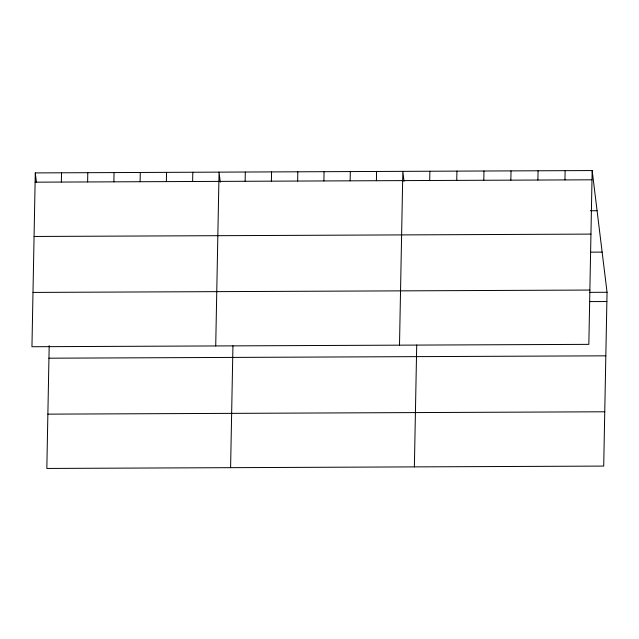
<?xml version="1.0" encoding="UTF-8"?>
<svg xmlns="http://www.w3.org/2000/svg" width="639" height="639" viewBox="0 0 639 639"><rect width="100%" height="100%" fill="white"/><g stroke="black" fill="none" stroke-linecap="round" stroke-linejoin="round"><path stroke-width="0.96" d="M35.289 172.913L31.95 346.729L588.838 344.357L592.169 170.549L35.289 172.913L36.407 182.043M49.187 345.587L46.831 468.451L603.711 466.087L607.05 292.271L592.169 170.549M61.36 182.059L61.544 172.802M87.615 181.947L87.791 172.69M113.87 181.835L114.046 172.578M140.125 181.724L140.3 172.474M166.372 181.612L166.555 172.362M192.627 181.5L192.802 172.25M215.718 345.947L219.057 172.139L220.287 182.179M230.599 467.668L232.939 345.779M245.136 181.276L245.312 172.027M271.391 181.164L271.567 171.915M297.638 181.053L297.822 171.803M323.893 180.941L324.069 171.691M350.148 180.829L350.324 171.579M376.403 180.717L376.579 171.468M399.495 345.164L402.834 171.356L404.056 181.396M414.376 466.885L416.716 344.996M429.704 180.494L429.879 171.236M456.749 180.374L456.925 171.124M483.803 180.262L483.979 171.012M510.849 180.15L511.024 170.893M537.894 180.03L538.078 170.781M564.948 179.918L565.124 170.669M35.113 182.171L591.994 179.807M590.316 210.75L597.082 210.718M34.067 236.47L590.955 234.106M590.548 252.157L602.138 252.101M32.996 292.422L589.877 290.058M589.661 292.35L607.05 292.271M589.485 301.6L606.874 301.528M48.947 358.199L605.828 355.827M47.869 414.144L604.758 411.78"/></g></svg>
